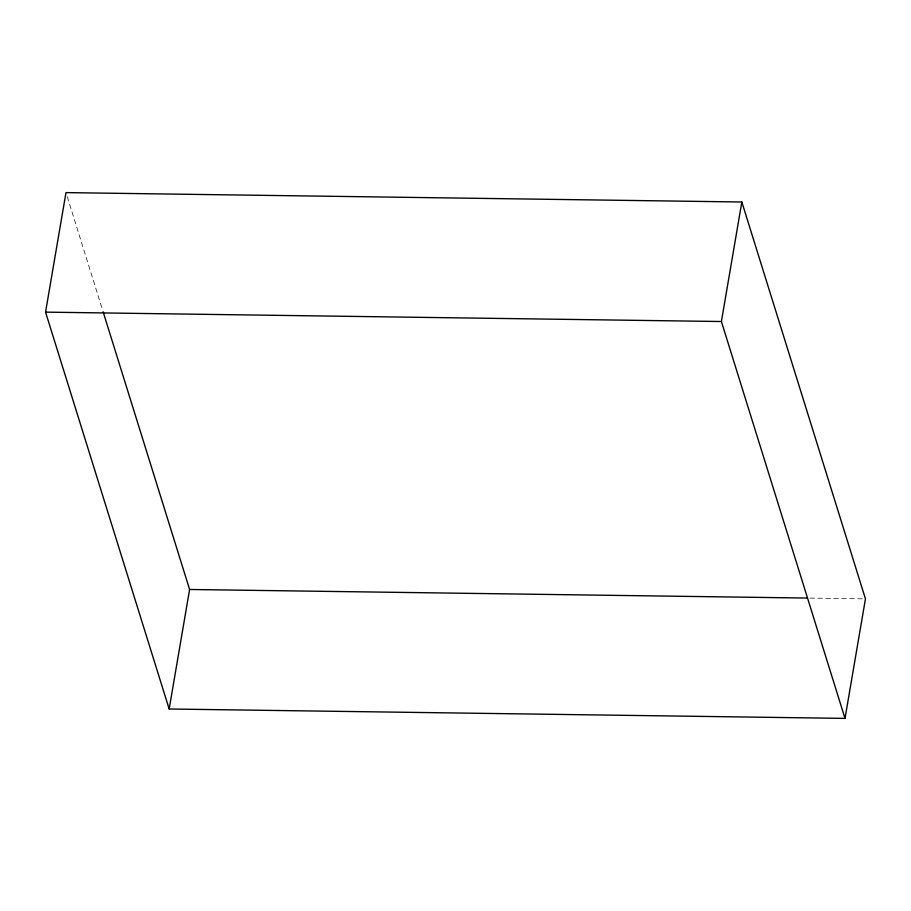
<?xml version="1.0" encoding="UTF-8"?>
<svg xmlns="http://www.w3.org/2000/svg" width="911" height="911" viewBox="0 0 911 911"><rect width="100%" height="100%" fill="white"/><g stroke="black" fill="none" stroke-linecap="round" stroke-linejoin="round"><path stroke-width="0.68" stroke-dasharray="4.55 3.42" d="M809.959 598.094L862.603 598.834M67.255 196.674L102.692 310.446"/><path stroke-width="1.37" d="M45.55 312.131L65.991 192.608L741.839 202.003L865.45 598.869L845.009 718.392L169.161 708.997L45.55 312.131L721.398 321.526L845.009 718.392M169.161 708.997L189.602 589.474L103.114 311.801M721.398 321.526L741.839 202.003M189.602 589.474L807.112 598.06"/></g></svg>
